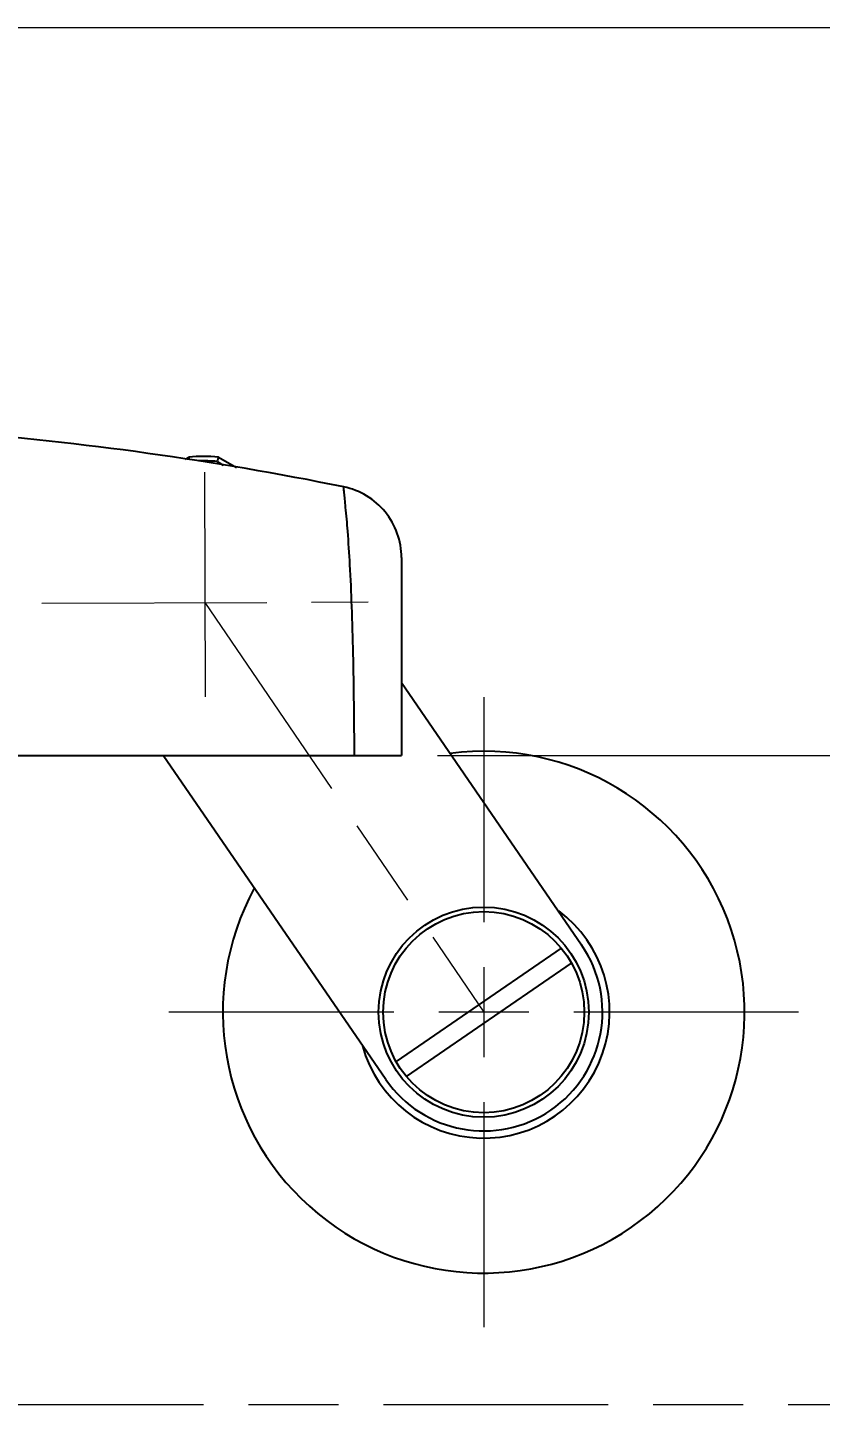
# Model space of a CAD drawing. Header units: millimetres. Extents: x 1122 to 9824, y -1894 to 216.
# Drawn here: x 9001.7 to 9089.8, y -474.9 to -321.8 of the extents above; entities that cross this region are included whole.
import ezdxf

# ---------------------------------------------------------------- set-up
doc = ezdxf.new("R2010")
doc.units = ezdxf.units.MM
doc.header["$LTSCALE"] = 40
doc.linetypes.add('CENTER', pattern=[2.25, 1.25, -0.25, 0.5, -0.25])
doc.linetypes.add('DLB3013-CR2S_시공도$0$CENTER2', pattern=[28.575, 19.05, -3.175, 3.175, -3.175])
doc.layers.add('DEF_LAYER_ROUND_FEAT', color=7, linetype='Continuous')
doc.layers.add('DLB3013-CR2S_시공도$0$Cneter', color=1, linetype='DLB3013-CR2S_시공도$0$CENTER2', lineweight=13)
doc.styles.add('DLB3013-CR2S_시공도$0$Daelim Dimension', font='')
doc.styles.get('DLB3013-CR2S_시공도$0$Daelim Dimension').set_extended_font_data('나눔고딕')
doc.dimstyles.new('DLB3013-CR2S_시공도$0$DEFAULT', dxfattribs={"dimscale": 2, "dimtxt": 2, "dimasz": 2, "dimexe": 0, "dimexo": 2, "dimgap": 1, "dimtad": 1, "dimdec": 1, "dimzin": 9, "dimdsep": 46, "dimtxsty": 'DLB3013-CR2S_시공도$0$Daelim Dimension', "dimcen": 0.5, "dimclrd": 252, "dimclre": 252, "dimclrt": 3, "dimadec": 1, "dimazin": 0, "dimtfac": 1, "dimtdec": 1, "dimtix": 1, "dimtmove": 0, "dimatfit": 3, "dimfxl": 1, "dimtolj": 1, "dimtzin": 1, "dimlwd": 9, "dimlwe": 9, "dimarcsym": 0})

# ---------------------------------------------------------------- blocks, each defined once
blk = doc.blocks.new('*D13')
at = {"color": 5, "lineweight": 9, "ltscale": 0.5, "transparency": 16777216}
for p, q in [((8970.22, -321.84), (9117.69, -321.84)), ((9115.69, -330.84), (9115.69, -393.75)), ((9047.23, -402.75), (9117.69, -402.75))]:
    blk.add_line(p, q, dxfattribs=at)
at = {"color": 5, "ltscale": 0.5, "transparency": 16777216}
for points in [[(9114.19, -330.84), (9117.19, -330.84), (9115.69, -321.84)], [(9114.19, -393.75), (9117.19, -393.75), (9115.69, -402.75)]]:
    blk.add_solid(points, dxfattribs=at)
at = {"layer": 'Defpoints', "color": 0, "ltscale": 0.5, "transparency": 16777216}
for p in [(8966.22, -321.84), (9043.23, -402.75), (9115.69, -402.75)]:
    blk.add_point(p, dxfattribs=at)
at = {"color": 7, "ltscale": 0.5, "transparency": 16777216, "insert": (9108.25, -362.29), "char_height": 10, "attachment_point": 5, "rotation": 90, "style": 'DLB3013-CR2S_시공도$0$Daelim Dimension'}
blk.add_mtext('\\A1;81', dxfattribs=at)

msp = doc.modelspace()

# ---------------------------------------------------------------- linework, layer by layer
at = {"color": 7, "linetype": 'Continuous'}
for p, q in [((9019.19, -369.81), (9019.58, -369.58)), ((9019.67, -369.87), (9019.58, -369.58)), ((9022.73, -370.07), (9023.43, -370.47)), ((9022.88, -369.58), (9024.88, -370.73)), ((9043.23, -380.74), (9043.23, -402.75)), ((8979.58, -402.75), (9043.23, -402.75)), ((9060.98, -424.14), (9042.64, -436.74)), ((9043.79, -438.41), (9062.13, -425.81))]:
    msp.add_line(p, q, dxfattribs=at)
for radius in [11.68, 11.18]:
    msp.add_circle((9052.38, -431.27), radius, dxfattribs=at)
for centre, radius, start, end in [((8965.44, -724.48), 358.76, 78.5246, 85.5833), ((9021.23, -385.95), 16.45, 84.2372, 95.7628), ((9021.23, -385.95), 15.95, 84.62, 92.01), ((9168.62, -416.6), 153.13, 162.1178, 162.3093), ((9052.38, -431.27), 29, 151.6417, 97.3572), ((9052.38, -431.27), 14, 195.5661, 53.4494), ((9052.38, -431.27), 13.2, 214.5, 34.5)]:
    msp.add_arc(centre, radius, start, end, dxfattribs=at)
for points, knots in [([(9043.23, -380.75), (9043.23, -379.84), (9042.92, -378), (9041.55, -375.58), (9039.45, -373.75), (9037.71, -373.07), (9036.82, -372.89)], [0, 0, 0, 0, 0.250021, 0.500009, 0.74999, 1, 1, 1, 1]), ([(9038.01, -402.75), (9038, -400.84), (9037.97, -397.07), (9037.89, -391.55), (9037.74, -386.39), (9037.54, -381.85), (9037.3, -378.17), (9037.09, -375.74), (9036.95, -374.33), (9036.88, -373.65), (9036.84, -373.2), (9036.82, -372.97), (9036.82, -372.89)], [0, 0, 0, 0, 0.191484, 0.378485, 0.554236, 0.709564, 0.834582, 0.923529, 0.954428, 0.976986, 0.991916, 1, 1, 1, 1])]:
    msp.add_open_spline(points, degree=3, knots=knots, dxfattribs=at)
at = {"layer": 'DEF_LAYER_ROUND_FEAT', "color": 7, "linetype": 'Continuous'}
for p, q in [((9043.23, -394.65), (9063.26, -423.8)), ((9041.51, -438.75), (9016.76, -402.75))]:
    msp.add_line(p, q, dxfattribs=at)
at = {"layer": 'DLB3013-CR2S_시공도$0$Cneter', "linetype": 'CENTER', "lineweight": 5, "ltscale": 0.5}
for p, q in [((9021.34, -371.24), (9021.44, -400.26)), ((9003.25, -385.82), (9039.53, -385.68)), ((9021.39, -385.75), (9052.38, -431.27)), ((9052.38, -396.27), (9052.38, -466.27)), ((9087.38, -431.27), (9017.38, -431.27)), ((8996.23, -474.87), (9110.8, -474.87))]:
    msp.add_line(p, q, dxfattribs=at)

# ---------------------------------------------------------------- dimensions: what is measured, and where the dimension line sits
at = {"color": 5, "ltscale": 0.5}
dim = msp.add_linear_dim(base=(9115.69, -402.75), p1=(8966.22, -321.84), p2=(9043.23, -402.75), angle=90, dimstyle='DLB3013-CR2S_시공도$0$DEFAULT', override={"dimtxt": 5, "dimasz": 4.5, "dimexe": 1, "dimdec": 0, "dimclrd": 5, "dimclre": 5, "dimclrt": 7}, dxfattribs=at)
dim.commit()
dim.dimension.update_dxf_attribs({"geometry": '*D13', "text_midpoint": (9108.25, -362.29)})

doc.saveas('drawing.dxf')
